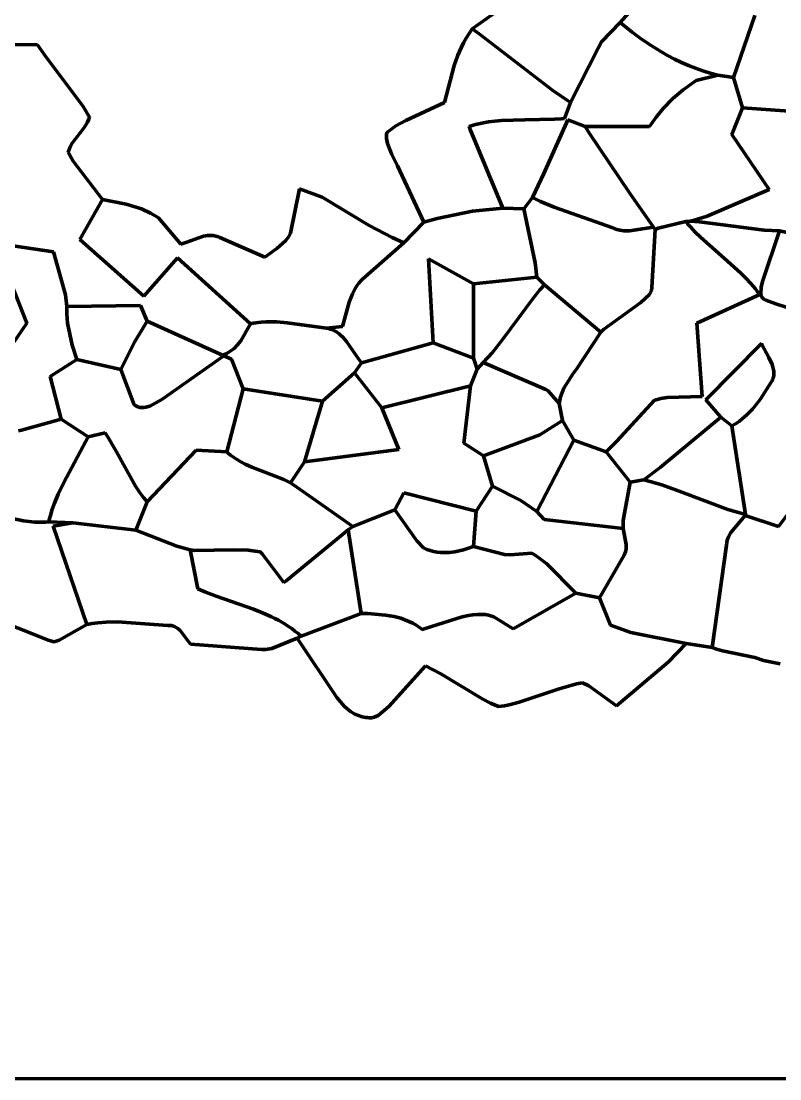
# Model space of a CAD drawing. Header units: millimetres. Extents: x 0 to 10.4, y 0 to 7.8.
# Drawn here: x 5.543 to 8.434, y 0 to 4.029 of the extents above; entities that cross this region are included whole.
import ezdxf

# ---------------------------------------------------------------- set-up
doc = ezdxf.new("R2010")
doc.units = ezdxf.units.MM
for name, color, linetype, lineweight in [('color#0e0e0eff', 7, 'CONTINUOUS', 100), ('color#181818ff', 7, 'CONTINUOUS', 100), ('color#1d1d1dff', 7, 'CONTINUOUS', 100), ('color#212121ff', 7, 'CONTINUOUS', 100), ('color#242424ff', 7, 'CONTINUOUS', 100), ('color#292929ff', 7, 'CONTINUOUS', 100), ('color#2c2c2cff', 7, 'CONTINUOUS', 100), ('color#2d2d2dff', 7, 'CONTINUOUS', 100), ('color#2f2f2fff', 7, 'CONTINUOUS', 100), ('color#323232ff', 7, 'CONTINUOUS', 100), ('color#333333ff', 7, 'CONTINUOUS', 100), ('color#363636ff', 7, 'CONTINUOUS', 100), ('color#393939ff', 7, 'CONTINUOUS', 100), ('color#3c3c3cff', 7, 'CONTINUOUS', 100), ('color#3e3e3eff', 7, 'CONTINUOUS', 100), ('color#424242ff', 7, 'CONTINUOUS', 100), ('color#474747ff', 7, 'CONTINUOUS', 100), ('color#494949ff', 7, 'CONTINUOUS', 100), ('color#4b4b4bff', 7, 'CONTINUOUS', 100), ('color#525252ff', 7, 'CONTINUOUS', 100), ('color#535353ff', 7, 'CONTINUOUS', 100), ('color#565656ff', 7, 'CONTINUOUS', 100), ('color#595959ff', 7, 'CONTINUOUS', 100), ('color#5c5c5cff', 7, 'CONTINUOUS', 100), ('color#5e5e5eff', 7, 'CONTINUOUS', 100), ('color#5f5f5fff', 7, 'CONTINUOUS', 100), ('color#646464ff', 7, 'CONTINUOUS', 100), ('color#666666ff', 7, 'CONTINUOUS', 100), ('color#696969ff', 7, 'CONTINUOUS', 100), ('color#6b6b6bff', 7, 'CONTINUOUS', 100), ('color#6d6d6dff', 7, 'CONTINUOUS', 100), ('color#707070ff', 7, 'CONTINUOUS', 100), ('color#797979ff', 7, 'CONTINUOUS', 100), ('color#7b7b7bff', 7, 'CONTINUOUS', 100), ('color#808080ff', 7, 'CONTINUOUS', 100), ('color#828282ff', 7, 'CONTINUOUS', 100), ('color#8c8c8cff', 7, 'CONTINUOUS', 100), ('color#8f8f8fff', 7, 'CONTINUOUS', 100)]:
    doc.layers.add(name, color=color, linetype=linetype, lineweight=lineweight)

msp = doc.modelspace()

# ---------------------------------------------------------------- linework, layer by layer
at = {"layer": 'color#0e0e0eff'}
for p, q in [((5.7926, 1.7307), (5.8138, 1.7343)), ((5.8138, 1.7343), (5.835, 1.7371)), ((5.835, 1.7371), (5.867, 1.7397)), ((5.867, 1.7397), (5.9097, 1.7407)), ((5.9097, 1.7407), (6.1022, 1.7272)), ((5.5089, 1.7252), (5.5544, 1.7076)), ((5.5544, 1.7076), (5.645, 1.6708)), ((5.6871, 1.6704), (5.7926, 1.7307)), ((6.1022, 1.7272), (6.1067, 1.7272)), ((6.1067, 1.7272), (6.111, 1.7269)), ((6.111, 1.7269), (6.1152, 1.7263)), ((6.1152, 1.7263), (6.1192, 1.7254)), ((6.1192, 1.7254), (6.1267, 1.7229)), ((6.1267, 1.7229), (6.1337, 1.7195)), ((6.1337, 1.7195), (6.1403, 1.7153)), ((6.1403, 1.7153), (6.1492, 1.7077)), ((6.1492, 1.7077), (6.188, 1.6557)), ((5.645, 1.6708), (5.6685, 1.6644)), ((5.6685, 1.6644), (5.6871, 1.6704)), ((6.188, 1.6557), (6.4585, 1.6353)), ((6.4979, 1.6397), (6.5943, 1.679)), ((6.5943, 1.679), (6.7452, 1.4524)), ((8.0079, 1.5874), (8.0762, 1.6581)), ((8.0762, 1.6581), (8.1761, 1.6436)), ((6.4585, 1.6353), (6.4735, 1.6359)), ((6.4735, 1.6359), (6.4979, 1.6397)), ((8.1761, 1.6436), (8.1891, 1.6383)), ((8.1891, 1.6383), (8.2155, 1.6298)), ((8.2155, 1.6298), (8.3379, 1.6043)), ((6.9434, 1.4184), (7.0833, 1.5737)), ((7.0833, 1.5737), (7.1413, 1.5421)), ((7.811, 1.4204), (8.0079, 1.5874)), ((8.3379, 1.6043), (8.3711, 1.5939)), ((8.3711, 1.5939), (8.4346, 1.5804)), ((7.1413, 1.5421), (7.3019, 1.4459)), ((7.5928, 1.4855), (7.6368, 1.4985)), ((7.6368, 1.4985), (7.659, 1.504)), ((7.659, 1.504), (7.6815, 1.5084)), ((7.6815, 1.5084), (7.706, 1.497)), ((7.706, 1.497), (7.811, 1.4204)), ((6.7452, 1.4524), (6.7742, 1.4184)), ((7.4401, 1.4342), (7.5928, 1.4855)), ((6.7742, 1.4184), (6.7972, 1.3995)), ((6.9027, 1.3843), (6.9434, 1.4184)), ((7.3019, 1.4459), (7.3313, 1.4312)), ((7.3313, 1.4312), (7.3615, 1.418)), ((7.3615, 1.418), (7.3843, 1.4214)), ((7.3843, 1.4214), (7.4068, 1.4258)), ((7.4068, 1.4258), (7.4401, 1.4342)), ((6.7972, 1.3995), (6.8141, 1.3894)), ((6.8141, 1.3894), (6.8276, 1.3834)), ((6.8276, 1.3834), (6.8417, 1.379)), ((6.8417, 1.379), (6.8565, 1.3764)), ((6.8565, 1.3764), (6.8616, 1.376)), ((6.8616, 1.376), (6.8685, 1.3751)), ((6.8685, 1.3751), (6.8785, 1.3755)), ((6.8785, 1.3755), (6.8879, 1.3776)), ((6.8879, 1.3776), (6.9027, 1.3843)), ((10.4167, 0), (0, 0))]:
    msp.add_line(p, q, dxfattribs=at)
at = {"layer": 'color#181818ff'}
for p, q in [((7.4172, 1.7136), (7.656, 1.8501)), ((7.656, 1.8501), (7.7467, 1.8321)), ((7.7467, 1.8321), (7.7884, 1.7284)), ((6.6092, 1.6861), (6.8389, 1.7728)), ((6.8389, 1.7728), (6.8641, 1.7723)), ((6.8641, 1.7723), (6.9316, 1.7668)), ((6.9316, 1.7668), (6.9647, 1.7607)), ((6.9647, 1.7607), (6.989, 1.7542)), ((6.989, 1.7542), (7.0048, 1.7488)), ((7.0048, 1.7488), (7.0203, 1.7424)), ((7.0203, 1.7424), (7.0353, 1.7351)), ((7.0353, 1.7351), (7.0499, 1.7266)), ((7.1029, 1.7217), (7.2231, 1.7603)), ((7.2231, 1.7603), (7.2477, 1.7652)), ((7.2477, 1.7652), (7.2642, 1.7675)), ((7.2642, 1.7675), (7.281, 1.7687)), ((7.281, 1.7687), (7.2979, 1.7688)), ((7.2979, 1.7688), (7.3064, 1.7685)), ((7.3064, 1.7685), (7.3108, 1.7682)), ((7.3108, 1.7682), (7.3237, 1.7662)), ((7.3237, 1.7662), (7.3441, 1.7598)), ((7.3441, 1.7598), (7.4172, 1.7136)), ((7.0499, 1.7266), (7.0571, 1.722)), ((7.0571, 1.722), (7.0641, 1.717)), ((7.0641, 1.717), (7.0709, 1.7118)), ((7.0709, 1.7118), (7.1029, 1.7217)), ((7.7884, 1.7284), (7.8664, 1.7005)), ((7.8664, 1.7005), (8.0762, 1.6581)), ((6.5943, 1.679), (6.6092, 1.6861)), ((6.7452, 1.4524), (6.5943, 1.679)), ((8.0762, 1.6581), (8.0079, 1.5874)), ((7.0833, 1.5737), (6.9434, 1.4184)), ((7.1413, 1.5421), (7.0833, 1.5737)), ((8.0079, 1.5874), (7.811, 1.4204)), ((7.3019, 1.4459), (7.1413, 1.5421)), ((7.6368, 1.4985), (7.5928, 1.4855)), ((7.659, 1.504), (7.6368, 1.4985)), ((7.6815, 1.5084), (7.659, 1.504)), ((7.706, 1.497), (7.6815, 1.5084)), ((7.811, 1.4204), (7.706, 1.497)), ((6.7742, 1.4184), (6.7452, 1.4524)), ((7.5928, 1.4855), (7.4401, 1.4342)), ((6.7972, 1.3995), (6.7742, 1.4184)), ((6.9434, 1.4184), (6.9027, 1.3843)), ((7.3313, 1.4312), (7.3019, 1.4459)), ((7.3615, 1.418), (7.3313, 1.4312)), ((7.3843, 1.4214), (7.3615, 1.418)), ((7.4068, 1.4258), (7.3843, 1.4214)), ((7.4401, 1.4342), (7.4068, 1.4258)), ((6.8141, 1.3894), (6.7972, 1.3995)), ((6.8276, 1.3834), (6.8141, 1.3894)), ((6.8417, 1.379), (6.8276, 1.3834)), ((6.8565, 1.3764), (6.8417, 1.379)), ((6.8616, 1.376), (6.8565, 1.3764)), ((6.8685, 1.3751), (6.8616, 1.376)), ((6.8785, 1.3755), (6.8685, 1.3751)), ((6.8879, 1.3776), (6.8785, 1.3755)), ((6.9027, 1.3843), (6.8879, 1.3776))]:
    msp.add_line(p, q, dxfattribs=at)
at = {"layer": 'color#1d1d1dff'}
for p, q in [((5.6643, 2.1057), (5.7393, 2.1179)), ((5.7926, 1.7307), (5.6643, 2.1057)), ((5.7393, 2.1179), (5.9796, 2.0898)), ((5.9796, 2.0898), (6.1357, 2.0295)), ((6.1357, 2.0295), (6.1868, 2.0144)), ((6.1868, 2.0144), (6.2155, 1.8663)), ((6.2155, 1.8663), (6.2431, 1.8546)), ((6.2431, 1.8546), (6.2852, 1.8386)), ((6.2852, 1.8386), (6.4276, 1.7891)), ((6.4276, 1.7891), (6.4555, 1.7782)), ((6.4555, 1.7782), (6.483, 1.7664)), ((5.8138, 1.7343), (5.7926, 1.7307)), ((5.835, 1.7371), (5.8138, 1.7343)), ((5.867, 1.7397), (5.835, 1.7371)), ((5.9097, 1.7407), (5.867, 1.7397)), ((6.1022, 1.7272), (5.9097, 1.7407)), ((6.483, 1.7664), (6.4965, 1.7601)), ((6.4965, 1.7601), (6.5099, 1.7535)), ((6.5099, 1.7535), (6.5231, 1.7466)), ((6.5231, 1.7466), (6.5361, 1.7392)), ((6.5361, 1.7392), (6.5489, 1.7315)), ((6.1067, 1.7272), (6.1022, 1.7272)), ((6.111, 1.7269), (6.1067, 1.7272)), ((6.1152, 1.7263), (6.111, 1.7269)), ((6.1192, 1.7254), (6.1152, 1.7263)), ((6.1267, 1.7229), (6.1192, 1.7254)), ((6.1337, 1.7195), (6.1267, 1.7229)), ((6.1403, 1.7153), (6.1337, 1.7195)), ((6.1492, 1.7077), (6.1403, 1.7153)), ((6.188, 1.6557), (6.1492, 1.7077)), ((6.5489, 1.7315), (6.5615, 1.7234)), ((6.5615, 1.7234), (6.5738, 1.7148)), ((6.5738, 1.7148), (6.5859, 1.7058)), ((6.5859, 1.7058), (6.5977, 1.6962)), ((6.5977, 1.6962), (6.6092, 1.6861)), ((6.4585, 1.6353), (6.188, 1.6557)), ((6.5943, 1.679), (6.4979, 1.6397)), ((6.6092, 1.6861), (6.5943, 1.679)), ((6.4735, 1.6359), (6.4585, 1.6353)), ((6.4979, 1.6397), (6.4735, 1.6359))]:
    msp.add_line(p, q, dxfattribs=at)
at = {"layer": 'color#212121ff'}
for p, q in [((5.5095, 2.134), (5.5515, 2.1258)), ((5.5515, 2.1258), (5.5727, 2.1229)), ((5.5727, 2.1229), (5.594, 2.121)), ((5.594, 2.121), (5.6154, 2.1203)), ((5.6154, 2.1203), (5.6262, 2.1204)), ((5.6262, 2.1204), (5.637, 2.1209)), ((5.637, 2.1209), (5.6478, 2.1217)), ((5.6478, 2.1217), (5.7393, 2.1179)), ((5.7393, 2.1179), (5.6643, 2.1057)), ((5.6643, 2.1057), (5.7926, 1.7307)), ((5.5544, 1.7076), (5.5089, 1.7252)), ((5.645, 1.6708), (5.5544, 1.7076)), ((5.7926, 1.7307), (5.6871, 1.6704)), ((5.6685, 1.6644), (5.645, 1.6708)), ((5.6871, 1.6704), (5.6685, 1.6644))]:
    msp.add_line(p, q, dxfattribs=at)
at = {"layer": 'color#242424ff'}
for p, q in [((8.4282, 2.1034), (8.6708, 2.426)), ((8.2475, 2.081), (8.3016, 2.1452)), ((8.3016, 2.1452), (8.4282, 2.1034)), ((8.2337, 2.0519), (8.2386, 2.0648)), ((8.2386, 2.0648), (8.2475, 2.081)), ((8.1761, 1.6436), (8.2301, 2.0331)), ((8.2301, 2.0331), (8.2315, 2.0427)), ((8.2315, 2.0427), (8.2337, 2.0519)), ((8.1891, 1.6383), (8.1761, 1.6436)), ((8.2155, 1.6298), (8.1891, 1.6383)), ((8.3379, 1.6043), (8.2155, 1.6298)), ((8.3711, 1.5939), (8.3379, 1.6043)), ((8.4346, 1.5804), (8.3711, 1.5939))]:
    msp.add_line(p, q, dxfattribs=at)
at = {"layer": 'color#292929ff'}
for p, q in [((7.8364, 2.1268), (7.8636, 2.2726)), ((7.8636, 2.2726), (7.9155, 2.2816)), ((7.9155, 2.2816), (7.9429, 2.2745)), ((7.9429, 2.2745), (7.9835, 2.2622)), ((7.9835, 2.2622), (8.0501, 2.2386)), ((8.0501, 2.2386), (8.2354, 2.1689)), ((6.8063, 2.1043), (6.9668, 2.1679)), ((6.9668, 2.1679), (7.0504, 2.0498)), ((8.2354, 2.1689), (8.276, 2.1567)), ((8.3016, 2.1452), (8.2475, 2.081)), ((8.276, 2.1567), (8.3035, 2.1497)), ((8.3035, 2.1497), (8.3016, 2.1452)), ((6.7884, 2.0911), (6.8063, 2.1043)), ((7.8366, 2.0957), (7.8364, 2.1268)), ((7.8479, 2.0356), (7.8366, 2.0957)), ((6.8389, 1.7728), (6.7884, 2.0911)), ((8.2386, 2.0648), (8.2337, 2.0519)), ((8.2475, 2.081), (8.2386, 2.0648)), ((7.0504, 2.0498), (7.0762, 2.0224)), ((7.0762, 2.0224), (7.0888, 2.0168)), ((7.0888, 2.0168), (7.1016, 2.0124)), ((7.1949, 2.0078), (7.228, 2.0152)), ((7.228, 2.0152), (7.2664, 2.0283)), ((7.2664, 2.0283), (7.3846, 1.9975)), ((7.8459, 2.0077), (7.8479, 2.018)), ((7.8479, 2.018), (7.8479, 2.0356)), ((8.2301, 2.0331), (8.1761, 1.6436)), ((8.2315, 2.0427), (8.2301, 2.0331)), ((8.2337, 2.0519), (8.2315, 2.0427)), ((7.1016, 2.0124), (7.1146, 2.009)), ((7.1146, 2.009), (7.1278, 2.0066)), ((7.1278, 2.0066), (7.1411, 2.0052)), ((7.1411, 2.0052), (7.1545, 2.0046)), ((7.1545, 2.0046), (7.1747, 2.0054)), ((7.1747, 2.0054), (7.1949, 2.0078)), ((7.3846, 1.9975), (7.4061, 1.9964)), ((7.4061, 1.9964), (7.4882, 2.0023)), ((7.4882, 2.0023), (7.5017, 1.9944)), ((7.5017, 1.9944), (7.521, 1.9811)), ((7.521, 1.9811), (7.5453, 1.9615)), ((7.7467, 1.8321), (7.8401, 1.9942)), ((7.8401, 1.9942), (7.8435, 2.0009)), ((7.8435, 2.0009), (7.8459, 2.0077)), ((7.5453, 1.9615), (7.656, 1.8501)), ((7.656, 1.8501), (7.4172, 1.7136)), ((7.7884, 1.7284), (7.7467, 1.8321)), ((6.8641, 1.7723), (6.8389, 1.7728)), ((6.9316, 1.7668), (6.8641, 1.7723)), ((6.9647, 1.7607), (6.9316, 1.7668)), ((6.989, 1.7542), (6.9647, 1.7607)), ((7.0048, 1.7488), (6.989, 1.7542)), ((7.0203, 1.7424), (7.0048, 1.7488)), ((7.0353, 1.7351), (7.0203, 1.7424)), ((7.0499, 1.7266), (7.0353, 1.7351)), ((7.2231, 1.7603), (7.1029, 1.7217)), ((7.2477, 1.7652), (7.2231, 1.7603)), ((7.2642, 1.7675), (7.2477, 1.7652)), ((7.281, 1.7687), (7.2642, 1.7675)), ((7.2979, 1.7688), (7.281, 1.7687)), ((7.3064, 1.7685), (7.2979, 1.7688)), ((7.3108, 1.7682), (7.3064, 1.7685)), ((7.3237, 1.7662), (7.3108, 1.7682)), ((7.3441, 1.7598), (7.3237, 1.7662)), ((7.4172, 1.7136), (7.3441, 1.7598)), ((7.0571, 1.722), (7.0499, 1.7266)), ((7.0641, 1.717), (7.0571, 1.722)), ((7.0709, 1.7118), (7.0641, 1.717)), ((7.1029, 1.7217), (7.0709, 1.7118)), ((7.8664, 1.7005), (7.7884, 1.7284)), ((8.0762, 1.6581), (7.8664, 1.7005)), ((8.1761, 1.6436), (8.0762, 1.6581))]:
    msp.add_line(p, q, dxfattribs=at)
at = {"layer": 'color#2c2c2cff'}
for p, q in [((6.5528, 1.8968), (6.7884, 2.0911)), ((6.7884, 2.0911), (6.8389, 1.7728)), ((6.2155, 1.8663), (6.1868, 2.0144)), ((6.1868, 2.0144), (6.2051, 2.013)), ((6.2051, 2.013), (6.3524, 2.0149)), ((6.3524, 2.0149), (6.4075, 2.0133)), ((6.4075, 2.0133), (6.4348, 2.0102)), ((6.4348, 2.0102), (6.453, 2.007)), ((6.453, 2.007), (6.4605, 2.0001)), ((6.4605, 2.0001), (6.5438, 1.8906)), ((6.5438, 1.8906), (6.5528, 1.8968)), ((6.2431, 1.8546), (6.2155, 1.8663)), ((6.2852, 1.8386), (6.2431, 1.8546)), ((6.4276, 1.7891), (6.2852, 1.8386)), ((6.4555, 1.7782), (6.4276, 1.7891)), ((6.483, 1.7664), (6.4555, 1.7782)), ((6.8389, 1.7728), (6.6092, 1.6861)), ((6.4965, 1.7601), (6.483, 1.7664)), ((6.5099, 1.7535), (6.4965, 1.7601)), ((6.5231, 1.7466), (6.5099, 1.7535)), ((6.5361, 1.7392), (6.5231, 1.7466)), ((6.5489, 1.7315), (6.5361, 1.7392)), ((6.5615, 1.7234), (6.5489, 1.7315)), ((6.5738, 1.7148), (6.5615, 1.7234)), ((6.5859, 1.7058), (6.5738, 1.7148)), ((6.5977, 1.6962), (6.5859, 1.7058)), ((6.6092, 1.6861), (6.5977, 1.6962))]:
    msp.add_line(p, q, dxfattribs=at)
at = {"layer": 'color#2d2d2dff'}
for p, q in [((7.2761, 2.1622), (7.3384, 2.2575)), ((7.3384, 2.2575), (7.4466, 2.2028)), ((7.4466, 2.2028), (7.508, 2.1616)), ((7.2664, 2.0283), (7.2761, 2.1622)), ((7.508, 2.1616), (7.5356, 2.1303)), ((7.5356, 2.1303), (7.8366, 2.0957)), ((7.8366, 2.0957), (7.8479, 2.0356)), ((7.3846, 1.9975), (7.2664, 2.0283)), ((7.8479, 2.018), (7.8459, 2.0077)), ((7.8479, 2.0356), (7.8479, 2.018)), ((7.4061, 1.9964), (7.3846, 1.9975)), ((7.4882, 2.0023), (7.4061, 1.9964)), ((7.5017, 1.9944), (7.4882, 2.0023)), ((7.521, 1.9811), (7.5017, 1.9944)), ((7.5453, 1.9615), (7.521, 1.9811)), ((7.8401, 1.9942), (7.7467, 1.8321)), ((7.8435, 2.0009), (7.8401, 1.9942)), ((7.8459, 2.0077), (7.8435, 2.0009)), ((7.656, 1.8501), (7.5453, 1.9615)), ((7.7467, 1.8321), (7.656, 1.8501))]:
    msp.add_line(p, q, dxfattribs=at)
at = {"layer": 'color#2f2f2fff'}
for p, q in [((7.978, 2.3287), (8.2092, 2.5204)), ((8.2092, 2.5204), (8.2514, 2.4877)), ((8.2514, 2.4877), (8.3035, 2.1497)), ((7.9155, 2.2816), (7.978, 2.3287)), ((7.9429, 2.2745), (7.9155, 2.2816)), ((7.9835, 2.2622), (7.9429, 2.2745)), ((8.0501, 2.2386), (7.9835, 2.2622)), ((8.2354, 2.1689), (8.0501, 2.2386)), ((8.276, 2.1567), (8.2354, 2.1689)), ((8.3035, 2.1497), (8.276, 2.1567))]:
    msp.add_line(p, q, dxfattribs=at)
at = {"layer": 'color#323232ff'}
for p, q in [((8.3674, 3.0365), (8.4331, 3.2297)), ((8.4331, 3.2297), (8.4913, 3.2171)), ((8.3628, 3.0154), (8.3674, 3.0365)), ((8.3614, 2.99), (8.3628, 3.0154)), ((8.3632, 2.9824), (8.3614, 2.99)), ((8.3654, 2.9779), (8.3632, 2.9824)), ((8.3684, 2.9739), (8.3654, 2.9779)), ((8.3724, 2.9704), (8.3684, 2.9739)), ((8.3748, 2.969), (8.3724, 2.9704)), ((8.3774, 2.9677), (8.3748, 2.969)), ((8.3804, 2.9666), (8.3774, 2.9677)), ((8.3906, 2.9622), (8.3804, 2.9666)), ((8.4219, 2.9502), (8.3906, 2.9622)), ((8.486, 2.9303), (8.4219, 2.9502))]:
    msp.add_line(p, q, dxfattribs=at)
at = {"layer": 'color#333333ff'}
for p, q in [((6.0226, 2.1973), (6.2098, 2.3952)), ((6.2098, 2.3952), (6.3259, 2.3882)), ((6.3259, 2.3882), (6.333, 2.3819)), ((6.333, 2.3819), (6.3404, 2.3759)), ((6.3404, 2.3759), (6.3479, 2.3703)), ((6.3479, 2.3703), (6.3556, 2.3649)), ((6.3556, 2.3649), (6.3634, 2.3599)), ((6.3634, 2.3599), (6.3795, 2.3505)), ((6.3795, 2.3505), (6.396, 2.3419)), ((6.396, 2.3419), (6.4214, 2.3304)), ((6.4214, 2.3304), (6.5436, 2.2825)), ((6.5436, 2.2825), (6.5688, 2.2702)), ((6.5688, 2.2702), (6.5935, 2.2533)), ((6.5935, 2.2533), (6.8063, 2.1043)), ((5.9796, 2.0898), (6.0226, 2.1973)), ((6.8063, 2.1043), (6.7884, 2.0911)), ((6.1357, 2.0295), (5.9796, 2.0898)), ((6.7884, 2.0911), (6.5528, 1.8968)), ((6.1868, 2.0144), (6.1357, 2.0295)), ((6.2051, 2.013), (6.1868, 2.0144)), ((6.3524, 2.0149), (6.2051, 2.013)), ((6.4075, 2.0133), (6.3524, 2.0149)), ((6.4348, 2.0102), (6.4075, 2.0133)), ((6.453, 2.007), (6.4348, 2.0102)), ((6.4605, 2.0001), (6.453, 2.007)), ((6.5438, 1.8906), (6.4605, 2.0001)), ((6.5528, 1.8968), (6.5438, 1.8906))]:
    msp.add_line(p, q, dxfattribs=at)
at = {"layer": 'color#363636ff'}
for p, q in [((7.2545, 2.6391), (7.2806, 2.7026)), ((7.2806, 2.7026), (7.3035, 2.7283)), ((7.3035, 2.7283), (7.5423, 2.6252)), ((7.2293, 2.4207), (7.2545, 2.6391)), ((7.5423, 2.6252), (7.5493, 2.6217)), ((7.5493, 2.6217), (7.5928, 2.5719)), ((7.5928, 2.5719), (7.6058, 2.5074)), ((7.6058, 2.5074), (7.5192, 2.4526)), ((7.3042, 2.3736), (7.2293, 2.4207)), ((7.5192, 2.4526), (7.3042, 2.3736)), ((7.508, 2.1616), (7.6489, 2.4326)), ((7.6489, 2.4326), (7.7718, 2.3888)), ((7.7718, 2.3888), (7.8636, 2.2726)), ((7.8636, 2.2726), (7.8364, 2.1268)), ((6.9668, 2.1679), (7.0015, 2.2325)), ((7.0015, 2.2325), (7.2761, 2.1622)), ((7.0504, 2.0498), (6.9668, 2.1679)), ((7.2761, 2.1622), (7.2664, 2.0283)), ((7.5356, 2.1303), (7.508, 2.1616)), ((7.8366, 2.0957), (7.5356, 2.1303)), ((7.8364, 2.1268), (7.8366, 2.0957)), ((7.0762, 2.0224), (7.0504, 2.0498)), ((7.0888, 2.0168), (7.0762, 2.0224)), ((7.1016, 2.0124), (7.0888, 2.0168)), ((7.228, 2.0152), (7.1949, 2.0078)), ((7.2664, 2.0283), (7.228, 2.0152)), ((7.1146, 2.009), (7.1016, 2.0124)), ((7.1278, 2.0066), (7.1146, 2.009)), ((7.1411, 2.0052), (7.1278, 2.0066)), ((7.1545, 2.0046), (7.1411, 2.0052)), ((7.1747, 2.0054), (7.1545, 2.0046)), ((7.1949, 2.0078), (7.1747, 2.0054))]:
    msp.add_line(p, q, dxfattribs=at)
at = {"layer": 'color#393939ff'}
for p, q in [((6.6912, 2.5807), (6.813, 2.6886)), ((6.813, 2.6886), (6.9168, 2.5557)), ((6.6223, 2.3505), (6.6912, 2.5807)), ((6.9168, 2.5557), (6.9821, 2.3978)), ((6.9821, 2.3978), (6.6223, 2.3505))]:
    msp.add_line(p, q, dxfattribs=at)
at = {"layer": 'color#3c3c3cff'}
for p, q in [((5.5435, 2.4706), (5.6947, 2.5133)), ((5.6947, 2.5133), (5.7983, 2.4457)), ((5.5319, 2.4685), (5.5435, 2.4706)), ((5.7983, 2.4457), (5.7053, 2.2712)), ((5.7053, 2.2712), (5.684, 2.2267)), ((5.684, 2.2267), (5.6698, 2.1926)), ((5.6698, 2.1926), (5.6614, 2.1694)), ((5.6541, 2.1458), (5.6508, 2.1338)), ((5.6614, 2.1694), (5.6541, 2.1458)), ((5.5515, 2.1258), (5.5095, 2.134)), ((5.5727, 2.1229), (5.5515, 2.1258)), ((5.594, 2.121), (5.5727, 2.1229)), ((5.6154, 2.1203), (5.594, 2.121)), ((5.6262, 2.1204), (5.6154, 2.1203)), ((5.637, 2.1209), (5.6262, 2.1204)), ((5.6478, 2.1217), (5.637, 2.1209)), ((5.6508, 2.1338), (5.6478, 2.1217))]:
    msp.add_line(p, q, dxfattribs=at)
at = {"layer": 'color#3e3e3eff'}
for p, q in [((7.5192, 2.4526), (7.6058, 2.5074)), ((7.6058, 2.5074), (7.6489, 2.4326)), ((7.3042, 2.3736), (7.5192, 2.4526)), ((7.6489, 2.4326), (7.508, 2.1616)), ((7.3384, 2.2575), (7.3042, 2.3736)), ((7.4466, 2.2028), (7.3384, 2.2575)), ((7.508, 2.1616), (7.4466, 2.2028))]:
    msp.add_line(p, q, dxfattribs=at)
at = {"layer": 'color#424242ff'}
for p, q in [((8.075, 3.2658), (8.0922, 3.2668)), ((8.0838, 3.2552), (8.075, 3.2658)), ((8.0922, 3.2668), (8.1276, 3.2642)), ((8.1276, 3.2642), (8.3741, 3.2331)), ((8.0928, 3.2449), (8.0838, 3.2552)), ((8.1116, 3.2249), (8.0928, 3.2449)), ((8.131, 3.2056), (8.1116, 3.2249)), ((8.4331, 3.2297), (8.3674, 3.0365)), ((8.3741, 3.2331), (8.4331, 3.2297)), ((8.2341, 3.115), (8.131, 3.2056)), ((8.2849, 3.0692), (8.2341, 3.115)), ((8.3043, 3.05), (8.2849, 3.0692)), ((8.323, 3.03), (8.3043, 3.05)), ((8.332, 3.0197), (8.323, 3.03)), ((8.3674, 3.0365), (8.3628, 3.0154)), ((8.1174, 2.8788), (8.3574, 2.9872)), ((8.3407, 3.0091), (8.332, 3.0197)), ((8.3492, 2.9983), (8.3407, 3.0091)), ((8.3574, 2.9872), (8.3492, 2.9983)), ((8.3628, 3.0154), (8.3614, 2.99)), ((8.3614, 2.99), (8.3632, 2.9824)), ((8.3632, 2.9824), (8.3654, 2.9779)), ((8.3654, 2.9779), (8.3684, 2.9739)), ((8.3684, 2.9739), (8.3724, 2.9704)), ((8.3724, 2.9704), (8.3748, 2.969)), ((8.3748, 2.969), (8.3774, 2.9677)), ((8.3774, 2.9677), (8.3804, 2.9666)), ((8.3804, 2.9666), (8.3906, 2.9622)), ((8.3906, 2.9622), (8.4219, 2.9502)), ((8.4219, 2.9502), (8.486, 2.9303)), ((8.1372, 2.5997), (8.1174, 2.8788)), ((8.3634, 2.8014), (8.1523, 2.5864)), ((8.3654, 2.7966), (8.3634, 2.8014)), ((8.3921, 2.7472), (8.3654, 2.7966)), ((8.4042, 2.7214), (8.3921, 2.7472)), ((8.4077, 2.711), (8.4042, 2.7214)), ((8.4101, 2.7006), (8.4077, 2.711)), ((8.4108, 2.6954), (8.4101, 2.7006)), ((8.404, 2.6589), (8.4064, 2.6641)), ((8.4064, 2.6641), (8.4083, 2.6693)), ((8.4083, 2.6693), (8.4097, 2.6745)), ((8.4097, 2.6745), (8.4106, 2.6797)), ((8.4106, 2.6797), (8.4111, 2.6849)), ((8.4111, 2.6902), (8.4108, 2.6954)), ((8.4111, 2.6849), (8.4111, 2.6902)), ((8.3588, 2.588), (8.4011, 2.6537)), ((8.4011, 2.6537), (8.404, 2.6589)), ((7.8115, 2.4279), (7.9561, 2.5845)), ((7.9561, 2.5845), (7.9621, 2.5865)), ((7.9621, 2.5865), (7.9801, 2.5913)), ((7.9801, 2.5913), (8.0047, 2.5954)), ((8.0047, 2.5954), (8.1372, 2.5997)), ((8.1523, 2.5864), (8.2092, 2.5204)), ((8.3297, 2.5513), (8.3588, 2.588)), ((8.3082, 2.5289), (8.3297, 2.5513)), ((8.2092, 2.5204), (7.978, 2.3287)), ((8.2651, 2.4956), (8.2782, 2.5042)), ((8.2782, 2.5042), (8.2906, 2.5136)), ((8.2906, 2.5136), (8.3082, 2.5289)), ((8.2514, 2.4877), (8.2651, 2.4956)), ((8.3035, 2.1497), (8.2514, 2.4877)), ((7.7718, 2.3888), (7.8115, 2.4279)), ((8.6708, 2.426), (8.4282, 2.1034)), ((7.8636, 2.2726), (7.7718, 2.3888)), ((7.978, 2.3287), (7.9155, 2.2816)), ((7.9155, 2.2816), (7.8636, 2.2726)), ((8.3016, 2.1452), (8.3035, 2.1497)), ((8.4282, 2.1034), (8.3016, 2.1452))]:
    msp.add_line(p, q, dxfattribs=at)
at = {"layer": 'color#474747ff'}
for p, q in [((7.5197, 3.0049), (7.5373, 3.0241)), ((7.5373, 3.0241), (7.752, 2.8447)), ((7.4946, 2.9751), (7.5197, 3.0049)), ((7.3788, 2.818), (7.4946, 2.9751)), ((7.752, 2.8447), (7.6589, 2.7027)), ((7.3384, 2.767), (7.3788, 2.818)), ((7.3035, 2.7283), (7.3213, 2.7473)), ((7.3213, 2.7473), (7.3384, 2.767)), ((7.5423, 2.6252), (7.3035, 2.7283)), ((7.6589, 2.7027), (7.6459, 2.6869)), ((7.6459, 2.6869), (7.6105, 2.6306)), ((7.5493, 2.6217), (7.5423, 2.6252)), ((7.5928, 2.5719), (7.5493, 2.6217)), ((7.6105, 2.6306), (7.598, 2.5972)), ((7.598, 2.5972), (7.5928, 2.5719)), ((5.7983, 2.4457), (5.8622, 2.4612)), ((5.8622, 2.4612), (5.8741, 2.4435)), ((5.7053, 2.2712), (5.7983, 2.4457)), ((5.8741, 2.4435), (5.9063, 2.3882)), ((5.9063, 2.3882), (5.9783, 2.2574)), ((5.684, 2.2267), (5.7053, 2.2712)), ((5.9783, 2.2574), (5.9961, 2.2308)), ((5.6698, 2.1926), (5.684, 2.2267)), ((5.9961, 2.2308), (6.0089, 2.2138)), ((5.6614, 2.1694), (5.6698, 2.1926)), ((6.0226, 2.1973), (5.9796, 2.0898)), ((6.0089, 2.2138), (6.0226, 2.1973)), ((5.6508, 2.1338), (5.6541, 2.1458)), ((5.6541, 2.1458), (5.6614, 2.1694)), ((5.6478, 2.1217), (5.6508, 2.1338)), ((5.7393, 2.1179), (5.6478, 2.1217)), ((5.9796, 2.0898), (5.7393, 2.1179))]:
    msp.add_line(p, q, dxfattribs=at)
at = {"layer": 'color#494949ff'}
for p, q in [((6.9168, 2.5557), (7.2545, 2.6391)), ((7.2545, 2.6391), (7.2293, 2.4207)), ((6.9821, 2.3978), (6.9168, 2.5557)), ((7.2293, 2.4207), (7.3042, 2.3736)), ((6.6223, 2.3505), (6.9821, 2.3978)), ((6.5688, 2.2702), (6.6223, 2.3505)), ((7.3042, 2.3736), (7.3384, 2.2575)), ((6.5935, 2.2533), (6.5688, 2.2702)), ((7.3384, 2.2575), (7.2761, 2.1622)), ((6.8063, 2.1043), (6.5935, 2.2533)), ((7.0015, 2.2325), (6.9668, 2.1679)), ((7.2761, 2.1622), (7.0015, 2.2325)), ((6.9668, 2.1679), (6.8063, 2.1043))]:
    msp.add_line(p, q, dxfattribs=at)
at = {"layer": 'color#4b4b4bff'}
for p, q in [((5.5647, 2.8784), (5.4435, 3.182)), ((5.45, 3.1814), (5.6664, 3.1506)), ((5.6664, 3.1506), (5.7117, 2.9862)), ((5.7117, 2.9862), (5.7173, 2.942)), ((5.7173, 2.942), (5.7166, 2.9134)), ((5.7166, 2.9134), (5.7193, 2.8779)), ((5.4744, 2.7463), (5.5647, 2.8784)), ((5.7193, 2.8779), (5.7375, 2.7946)), ((5.7375, 2.7946), (5.7543, 2.74)), ((5.7543, 2.74), (5.6531, 2.6752)), ((5.6531, 2.6752), (5.6947, 2.5133)), ((5.6947, 2.5133), (5.5435, 2.4706)), ((5.5435, 2.4706), (5.5319, 2.4685))]:
    msp.add_line(p, q, dxfattribs=at)
at = {"layer": 'color#525252ff'}
for p, q in [((7.9702, 3.2406), (8.075, 3.2658)), ((8.075, 3.2658), (8.0838, 3.2552)), ((7.9456, 3.0138), (7.9587, 3.2357)), ((7.9587, 3.2357), (7.9702, 3.2406)), ((8.0838, 3.2552), (8.0928, 3.2449)), ((8.0928, 3.2449), (8.1116, 3.2249)), ((8.1116, 3.2249), (8.131, 3.2056)), ((8.131, 3.2056), (8.2341, 3.115)), ((8.2341, 3.115), (8.2849, 3.0692)), ((8.2849, 3.0692), (8.3043, 3.05)), ((7.2659, 3.0281), (7.5083, 3.0541)), ((7.2668, 2.7457), (7.2659, 3.0281)), ((7.5083, 3.0541), (7.5373, 3.0241)), ((7.5373, 3.0241), (7.5197, 3.0049)), ((8.3043, 3.05), (8.323, 3.03)), ((8.323, 3.03), (8.332, 3.0197)), ((7.5197, 3.0049), (7.4946, 2.9751)), ((7.9037, 2.9569), (7.9369, 2.9878)), ((7.9369, 2.9878), (7.9442, 3.0034)), ((7.9442, 3.0034), (7.9456, 3.0138)), ((8.3574, 2.9872), (8.1174, 2.8788)), ((8.332, 3.0197), (8.3407, 3.0091)), ((8.3407, 3.0091), (8.3492, 2.9983)), ((8.3492, 2.9983), (8.3574, 2.9872)), ((7.4946, 2.9751), (7.3788, 2.818)), ((7.7614, 2.8538), (7.9037, 2.9569)), ((8.1174, 2.8788), (8.1372, 2.5997)), ((7.6589, 2.7027), (7.752, 2.8447)), ((7.752, 2.8447), (7.7614, 2.8538)), ((7.3788, 2.818), (7.3384, 2.767)), ((7.2806, 2.7026), (7.2668, 2.7457)), ((7.3213, 2.7473), (7.3035, 2.7283)), ((7.3384, 2.767), (7.3213, 2.7473)), ((7.3035, 2.7283), (7.2806, 2.7026)), ((7.6459, 2.6869), (7.6589, 2.7027)), ((7.6105, 2.6306), (7.6459, 2.6869)), ((7.598, 2.5972), (7.6105, 2.6306)), ((7.5928, 2.5719), (7.598, 2.5972)), ((7.9561, 2.5845), (7.8115, 2.4279)), ((7.9621, 2.5865), (7.9561, 2.5845)), ((7.9801, 2.5913), (7.9621, 2.5865)), ((8.0047, 2.5954), (7.9801, 2.5913)), ((8.1372, 2.5997), (8.0047, 2.5954)), ((7.6058, 2.5074), (7.5928, 2.5719)), ((7.6489, 2.4326), (7.6058, 2.5074)), ((7.7718, 2.3888), (7.6489, 2.4326)), ((7.8115, 2.4279), (7.7718, 2.3888))]:
    msp.add_line(p, q, dxfattribs=at)
at = {"layer": 'color#535353ff'}
for p, q in [((5.6531, 2.6752), (5.7543, 2.74)), ((5.7543, 2.74), (5.9231, 2.7013)), ((6.0782, 2.5878), (6.3147, 2.7539)), ((6.3147, 2.7539), (6.3447, 2.7414)), ((6.3447, 2.7414), (6.3881, 2.6289)), ((5.9231, 2.7013), (5.9732, 2.5677)), ((5.6947, 2.5133), (5.6531, 2.6752)), ((6.3881, 2.6289), (6.3259, 2.3882)), ((6.0329, 2.5624), (6.0782, 2.5878)), ((5.9732, 2.5677), (5.9767, 2.5651)), ((5.9767, 2.5651), (5.9803, 2.5629)), ((5.9803, 2.5629), (5.9839, 2.5611)), ((5.9839, 2.5611), (5.9876, 2.5596)), ((5.9876, 2.5596), (5.995, 2.5575)), ((5.995, 2.5575), (6.0026, 2.5566)), ((6.0026, 2.5566), (6.0101, 2.5568)), ((6.0101, 2.5568), (6.0177, 2.5579)), ((6.0177, 2.5579), (6.0329, 2.5624)), ((5.7983, 2.4457), (5.6947, 2.5133)), ((5.8622, 2.4612), (5.7983, 2.4457)), ((5.8741, 2.4435), (5.8622, 2.4612)), ((5.9063, 2.3882), (5.8741, 2.4435)), ((5.9783, 2.2574), (5.9063, 2.3882)), ((6.2098, 2.3952), (6.0226, 2.1973)), ((6.3259, 2.3882), (6.2098, 2.3952)), ((5.9961, 2.2308), (5.9783, 2.2574)), ((6.0089, 2.2138), (5.9961, 2.2308)), ((6.0226, 2.1973), (6.0089, 2.2138))]:
    msp.add_line(p, q, dxfattribs=at)
at = {"layer": 'color#565656ff'}
for p, q in [((8.2503, 3.5967), (8.2918, 3.6987)), ((8.2918, 3.6987), (8.5699, 3.6791)), ((8.393, 3.3872), (8.2503, 3.5967)), ((8.1564, 3.2863), (8.393, 3.3872)), ((8.0922, 3.2668), (8.1031, 3.2697)), ((8.1276, 3.2642), (8.0922, 3.2668)), ((8.1031, 3.2697), (8.1564, 3.2863)), ((8.3741, 3.2331), (8.1276, 3.2642)), ((8.4331, 3.2297), (8.3741, 3.2331)), ((8.4913, 3.2171), (8.4331, 3.2297)), ((8.1523, 2.5864), (8.3634, 2.8014)), ((8.3634, 2.8014), (8.3654, 2.7966)), ((8.3654, 2.7966), (8.3921, 2.7472)), ((8.3921, 2.7472), (8.4042, 2.7214)), ((8.4042, 2.7214), (8.4077, 2.711)), ((8.4077, 2.711), (8.4101, 2.7006)), ((8.4101, 2.7006), (8.4108, 2.6954)), ((8.4064, 2.6641), (8.404, 2.6589)), ((8.4083, 2.6693), (8.4064, 2.6641)), ((8.4097, 2.6745), (8.4083, 2.6693)), ((8.4106, 2.6797), (8.4097, 2.6745)), ((8.4111, 2.6849), (8.4106, 2.6797)), ((8.4108, 2.6954), (8.4111, 2.6902)), ((8.4111, 2.6902), (8.4111, 2.6849)), ((8.4011, 2.6537), (8.3588, 2.588)), ((8.404, 2.6589), (8.4011, 2.6537)), ((8.2092, 2.5204), (8.1523, 2.5864)), ((8.3588, 2.588), (8.3297, 2.5513)), ((8.3297, 2.5513), (8.3082, 2.5289)), ((8.2514, 2.4877), (8.2092, 2.5204)), ((8.2782, 2.5042), (8.2651, 2.4956)), ((8.2906, 2.5136), (8.2782, 2.5042)), ((8.3082, 2.5289), (8.2906, 2.5136)), ((8.2651, 2.4956), (8.2514, 2.4877))]:
    msp.add_line(p, q, dxfattribs=at)
at = {"layer": 'color#595959ff'}
for p, q in [((7.0948, 3.1231), (7.2659, 3.0281)), ((7.1125, 2.8041), (7.0948, 3.1231)), ((7.2659, 3.0281), (7.2668, 2.7457)), ((7.2668, 2.7457), (7.1125, 2.8041))]:
    msp.add_line(p, q, dxfattribs=at)
at = {"layer": 'color#5c5c5cff'}
for p, q in [((6.3259, 2.3882), (6.3881, 2.6289)), ((6.3881, 2.6289), (6.6912, 2.5807)), ((6.6912, 2.5807), (6.6223, 2.3505)), ((6.333, 2.3819), (6.3259, 2.3882)), ((6.3404, 2.3759), (6.333, 2.3819)), ((6.3479, 2.3703), (6.3404, 2.3759)), ((6.3556, 2.3649), (6.3479, 2.3703)), ((6.3634, 2.3599), (6.3556, 2.3649)), ((6.3795, 2.3505), (6.3634, 2.3599)), ((6.396, 2.3419), (6.3795, 2.3505)), ((6.4214, 2.3304), (6.396, 2.3419)), ((6.6223, 2.3505), (6.5688, 2.2702)), ((6.5436, 2.2825), (6.4214, 2.3304)), ((6.5688, 2.2702), (6.5436, 2.2825))]:
    msp.add_line(p, q, dxfattribs=at)
at = {"layer": 'color#5e5e5eff'}
for p, q in [((5.974, 2.8055), (6.0224, 2.8861)), ((6.0224, 2.8861), (6.3097, 2.7561)), ((5.9231, 2.7013), (5.974, 2.8055)), ((6.3147, 2.7539), (6.0782, 2.5878)), ((6.3097, 2.7561), (6.3147, 2.7539)), ((5.9732, 2.5677), (5.9231, 2.7013)), ((6.0782, 2.5878), (6.0329, 2.5624)), ((5.9767, 2.5651), (5.9732, 2.5677)), ((5.9803, 2.5629), (5.9767, 2.5651)), ((5.9839, 2.5611), (5.9803, 2.5629)), ((5.9876, 2.5596), (5.9839, 2.5611)), ((5.995, 2.5575), (5.9876, 2.5596)), ((6.0026, 2.5566), (5.995, 2.5575)), ((6.0101, 2.5568), (6.0026, 2.5566)), ((6.0177, 2.5579), (6.0101, 2.5568)), ((6.0329, 2.5624), (6.0177, 2.5579))]:
    msp.add_line(p, q, dxfattribs=at)
at = {"layer": 'color#5f5f5fff'}
for p, q in [((5.4435, 3.182), (5.5647, 2.8784)), ((5.5647, 2.8784), (5.4744, 2.7463))]:
    msp.add_line(p, q, dxfattribs=at)
at = {"layer": 'color#646464ff'}
for p, q in [((8.2577, 3.8136), (8.3382, 4.0502)), ((8.2918, 3.6987), (8.2577, 3.8136)), ((8.5699, 3.6791), (8.2918, 3.6987)), ((5.7166, 2.9134), (5.7173, 2.942)), ((5.7173, 2.942), (5.9978, 2.9457)), ((5.9978, 2.9457), (6.0224, 2.8861)), ((5.7193, 2.8779), (5.7166, 2.9134)), ((5.7375, 2.7946), (5.7193, 2.8779)), ((6.0224, 2.8861), (5.974, 2.8055)), ((5.7543, 2.74), (5.7375, 2.7946)), ((5.974, 2.8055), (5.9231, 2.7013)), ((6.8401, 2.7267), (7.1125, 2.8041)), ((7.1125, 2.8041), (7.2668, 2.7457)), ((5.9231, 2.7013), (5.7543, 2.74)), ((7.2668, 2.7457), (7.2806, 2.7026)), ((6.813, 2.6886), (6.8401, 2.7267)), ((7.2806, 2.7026), (7.2545, 2.6391)), ((6.9168, 2.5557), (6.813, 2.6886)), ((7.2545, 2.6391), (6.9168, 2.5557))]:
    msp.add_line(p, q, dxfattribs=at)
at = {"layer": 'color#666666ff'}
for p, q in [((7.5347, 3.4483), (7.626, 3.6533)), ((7.626, 3.6533), (7.6922, 3.6275)), ((7.6922, 3.6275), (7.708, 3.6003)), ((7.708, 3.6003), (7.8609, 3.375)), ((7.4911, 3.3572), (7.5347, 3.4483)), ((7.5217, 3.3424), (7.4911, 3.3572)), ((7.8609, 3.375), (7.9521, 3.2445)), ((7.5738, 3.3208), (7.5217, 3.3424)), ((7.7973, 3.2416), (7.5738, 3.3208)), ((7.8025, 3.2394), (7.7973, 3.2416)), ((7.8129, 3.2357), (7.8025, 3.2394)), ((7.8235, 3.233), (7.8129, 3.2357)), ((7.8394, 3.2305), (7.8235, 3.233)), ((7.8609, 3.2299), (7.8394, 3.2305)), ((7.9521, 3.2445), (7.8609, 3.2299))]:
    msp.add_line(p, q, dxfattribs=at)
at = {"layer": 'color#696969ff'}
for p, q in [((6.38, 2.8116), (6.4166, 2.876)), ((6.4166, 2.876), (6.4266, 2.8782)), ((6.4266, 2.8782), (6.4366, 2.88)), ((6.4366, 2.88), (6.4466, 2.8814)), ((6.4466, 2.8814), (6.4567, 2.8825)), ((6.4567, 2.8825), (6.4767, 2.8838)), ((6.4767, 2.8838), (6.4967, 2.884)), ((6.4967, 2.884), (6.5167, 2.8833)), ((6.5167, 2.8833), (6.5567, 2.8797)), ((6.5567, 2.8797), (6.7067, 2.8595)), ((6.7067, 2.8595), (6.7138, 2.858)), ((6.7138, 2.858), (6.7205, 2.8561)), ((6.7205, 2.8561), (6.727, 2.8538)), ((6.727, 2.8538), (6.7331, 2.8512)), ((6.7331, 2.8512), (6.7389, 2.8482)), ((6.7389, 2.8482), (6.7445, 2.8448)), ((6.7445, 2.8448), (6.7499, 2.8412)), ((6.7499, 2.8412), (6.755, 2.8372)), ((6.755, 2.8372), (6.7599, 2.833)), ((6.7599, 2.833), (6.7692, 2.8239)), ((6.7692, 2.8239), (6.7819, 2.8088)), ((6.3452, 2.775), (6.3539, 2.7821)), ((6.3539, 2.7821), (6.3658, 2.794)), ((6.3658, 2.794), (6.38, 2.8116)), ((6.7819, 2.8088), (6.8277, 2.7421)), ((6.3097, 2.7561), (6.3153, 2.7582)), ((6.3147, 2.7539), (6.3097, 2.7561)), ((6.3447, 2.7414), (6.3147, 2.7539)), ((6.3153, 2.7582), (6.326, 2.7629)), ((6.326, 2.7629), (6.3359, 2.7686)), ((6.3359, 2.7686), (6.3452, 2.775)), ((6.3881, 2.6289), (6.3447, 2.7414)), ((6.8277, 2.7421), (6.8401, 2.7267)), ((6.8401, 2.7267), (6.813, 2.6886)), ((6.813, 2.6886), (6.6912, 2.5807)), ((6.6912, 2.5807), (6.3881, 2.6289))]:
    msp.add_line(p, q, dxfattribs=at)
at = {"layer": 'color#6b6b6bff'}
for p, q in [((7.4587, 3.3143), (7.4911, 3.3572)), ((7.4911, 3.3572), (7.5217, 3.3424)), ((7.5017, 3.1086), (7.4587, 3.3143)), ((7.5217, 3.3424), (7.5738, 3.3208)), ((7.5738, 3.3208), (7.7973, 3.2416)), ((7.7973, 3.2416), (7.8025, 3.2394)), ((7.8025, 3.2394), (7.8129, 3.2357)), ((7.8129, 3.2357), (7.8235, 3.233)), ((7.8235, 3.233), (7.8394, 3.2305)), ((7.8394, 3.2305), (7.8609, 3.2299)), ((7.8609, 3.2299), (7.9521, 3.2445)), ((7.9587, 3.2357), (7.9456, 3.0138)), ((7.9521, 3.2445), (7.9587, 3.2357)), ((7.5083, 3.0541), (7.5017, 3.1086)), ((7.5373, 3.0241), (7.5083, 3.0541)), ((7.752, 2.8447), (7.5373, 3.0241)), ((7.9369, 2.9878), (7.9037, 2.9569)), ((7.9442, 3.0034), (7.9369, 2.9878)), ((7.9456, 3.0138), (7.9442, 3.0034)), ((7.9037, 2.9569), (7.7614, 2.8538)), ((7.7614, 2.8538), (7.752, 2.8447))]:
    msp.add_line(p, q, dxfattribs=at)
at = {"layer": 'color#6d6d6dff'}
for p, q in [((8.0655, 3.7677), (8.1149, 3.8026)), ((8.1149, 3.8026), (8.1972, 3.823)), ((8.1972, 3.823), (8.2577, 3.8136)), ((8.2577, 3.8136), (8.2918, 3.6987)), ((8.026, 3.7339), (8.0655, 3.7677)), ((7.9898, 3.6967), (8.026, 3.7339)), ((7.9623, 3.6633), (7.9898, 3.6967)), ((8.2918, 3.6987), (8.2503, 3.5967)), ((7.6922, 3.6275), (7.9377, 3.6276)), ((7.708, 3.6003), (7.6922, 3.6275)), ((7.9377, 3.6276), (7.9623, 3.6633)), ((7.8609, 3.375), (7.708, 3.6003)), ((8.2503, 3.5967), (8.393, 3.3872)), ((8.393, 3.3872), (8.1564, 3.2863)), ((7.9521, 3.2445), (7.8609, 3.375)), ((8.075, 3.2658), (7.9702, 3.2406)), ((8.0922, 3.2668), (8.075, 3.2658)), ((8.1031, 3.2697), (8.0922, 3.2668)), ((8.1564, 3.2863), (8.1031, 3.2697)), ((7.9587, 3.2357), (7.9521, 3.2445)), ((7.9702, 3.2406), (7.9587, 3.2357))]:
    msp.add_line(p, q, dxfattribs=at)
at = {"layer": 'color#707070ff'}
for p, q in [((7.1276, 3.2772), (7.262, 3.3052)), ((7.262, 3.3052), (7.3776, 3.317)), ((7.3776, 3.317), (7.4587, 3.3143)), ((7.4587, 3.3143), (7.5017, 3.1086)), ((7.0769, 3.2625), (7.1276, 3.2772)), ((7.0009, 3.1848), (7.0769, 3.2625)), ((6.843, 3.0465), (7.0009, 3.1848)), ((7.2659, 3.0281), (7.0948, 3.1231)), ((7.0948, 3.1231), (7.1125, 2.8041)), ((7.5017, 3.1086), (7.5083, 3.0541)), ((6.8212, 3.02), (6.8291, 3.031)), ((6.8291, 3.031), (6.8381, 3.0415)), ((6.8381, 3.0415), (6.843, 3.0465)), ((7.5083, 3.0541), (7.2659, 3.0281)), ((6.7929, 2.9585), (6.805, 2.9903)), ((6.805, 2.9903), (6.8141, 3.0084)), ((6.8141, 3.0084), (6.8212, 3.02)), ((6.7677, 2.8659), (6.7929, 2.9585)), ((6.7067, 2.8595), (6.7677, 2.8659)), ((6.7138, 2.858), (6.7067, 2.8595)), ((6.7205, 2.8561), (6.7138, 2.858)), ((6.727, 2.8538), (6.7205, 2.8561)), ((6.7331, 2.8512), (6.727, 2.8538)), ((6.7389, 2.8482), (6.7331, 2.8512)), ((6.7445, 2.8448), (6.7389, 2.8482)), ((6.7499, 2.8412), (6.7445, 2.8448)), ((6.755, 2.8372), (6.7499, 2.8412)), ((6.7599, 2.833), (6.755, 2.8372)), ((6.7692, 2.8239), (6.7599, 2.833)), ((6.7819, 2.8088), (6.7692, 2.8239)), ((6.8277, 2.7421), (6.7819, 2.8088)), ((7.1125, 2.8041), (6.8401, 2.7267)), ((6.8401, 2.7267), (6.8277, 2.7421))]:
    msp.add_line(p, q, dxfattribs=at)
at = {"layer": 'color#797979ff'}
for p, q in [((5.5126, 3.9397), (5.6048, 3.9383)), ((5.6048, 3.9383), (5.6321, 3.9003)), ((5.6321, 3.9003), (5.7788, 3.7035)), ((5.7788, 3.7035), (5.8033, 3.6637)), ((5.7951, 3.6435), (5.7838, 3.6249)), ((5.7997, 3.6534), (5.7951, 3.6435)), ((5.8033, 3.6637), (5.7997, 3.6534)), ((5.7838, 3.6249), (5.7376, 3.5635)), ((5.7296, 3.5495), (5.7253, 3.5396)), ((5.7376, 3.5635), (5.7296, 3.5495)), ((5.7253, 3.5396), (5.722, 3.5293)), ((5.722, 3.5293), (5.7405, 3.4957)), ((5.7405, 3.4957), (5.853, 3.3494)), ((5.853, 3.3494), (5.7665, 3.1976)), ((5.7665, 3.1976), (6.0095, 2.9809)), ((5.6664, 3.1506), (5.45, 3.1814)), ((5.7117, 2.9862), (5.6664, 3.1506)), ((6.0095, 2.9809), (6.1389, 3.1275)), ((6.1389, 3.1275), (6.4166, 2.876)), ((5.7173, 2.942), (5.7117, 2.9862)), ((5.9978, 2.9457), (5.7173, 2.942)), ((6.0224, 2.8861), (5.9978, 2.9457)), ((6.3097, 2.7561), (6.0224, 2.8861)), ((6.4166, 2.876), (6.38, 2.8116)), ((6.3539, 2.7821), (6.3452, 2.775)), ((6.3658, 2.794), (6.3539, 2.7821)), ((6.38, 2.8116), (6.3658, 2.794)), ((6.3153, 2.7582), (6.3097, 2.7561)), ((6.326, 2.7629), (6.3153, 2.7582)), ((6.3359, 2.7686), (6.326, 2.7629)), ((6.3452, 2.775), (6.3359, 2.7686))]:
    msp.add_line(p, q, dxfattribs=at)
at = {"layer": 'color#7b7b7bff'}
for p, q in [((7.7542, 3.9495), (7.8252, 4.0239)), ((7.8252, 4.0239), (7.8709, 3.9871)), ((7.741, 3.9259), (7.7542, 3.9495)), ((7.8709, 3.9871), (7.9064, 3.9608)), ((7.9064, 3.9608), (7.943, 3.936)), ((7.6358, 3.7185), (7.741, 3.9259)), ((7.943, 3.936), (7.9806, 3.9128)), ((7.9806, 3.9128), (8.0062, 3.8983)), ((8.0062, 3.8983), (8.0323, 3.8846)), ((8.0323, 3.8846), (8.0587, 3.8719)), ((8.0587, 3.8719), (8.0856, 3.86)), ((8.0856, 3.86), (8.1129, 3.8491)), ((8.1129, 3.8491), (8.1406, 3.8393)), ((8.1406, 3.8393), (8.1687, 3.8306)), ((8.1687, 3.8306), (8.1972, 3.823)), ((8.1149, 3.8026), (8.0655, 3.7677)), ((8.1972, 3.823), (8.1149, 3.8026)), ((8.0655, 3.7677), (8.026, 3.7339)), ((7.6129, 3.6583), (7.6358, 3.7185)), ((8.026, 3.7339), (7.9898, 3.6967)), ((7.9898, 3.6967), (7.9623, 3.6633)), ((7.2497, 3.627), (7.2618, 3.631)), ((7.2539, 3.6163), (7.2497, 3.627)), ((7.2618, 3.631), (7.2741, 3.6346)), ((7.2741, 3.6346), (7.2863, 3.6377)), ((7.2863, 3.6377), (7.2987, 3.6404)), ((7.2987, 3.6404), (7.311, 3.6428)), ((7.311, 3.6428), (7.3234, 3.6449)), ((7.3234, 3.6449), (7.3483, 3.6481)), ((7.3483, 3.6481), (7.3733, 3.6502)), ((7.3733, 3.6502), (7.4616, 3.6526)), ((7.4616, 3.6526), (7.5753, 3.6549)), ((7.626, 3.6533), (7.5347, 3.4483)), ((7.5753, 3.6549), (7.6004, 3.6569)), ((7.6004, 3.6569), (7.6129, 3.6583)), ((7.6922, 3.6275), (7.626, 3.6533)), ((7.9377, 3.6276), (7.6922, 3.6275)), ((7.9623, 3.6633), (7.9377, 3.6276)), ((7.3776, 3.317), (7.2539, 3.6163)), ((7.5347, 3.4483), (7.4911, 3.3572)), ((7.4911, 3.3572), (7.4587, 3.3143)), ((7.4587, 3.3143), (7.3776, 3.317))]:
    msp.add_line(p, q, dxfattribs=at)
at = {"layer": 'color#808080ff'}
for p, q in [((7.2494, 3.9821), (7.2614, 3.9992)), ((7.2614, 3.9992), (7.2876, 3.9804)), ((7.2283, 3.9464), (7.2384, 3.9645)), ((7.2384, 3.9645), (7.2494, 3.9821)), ((7.2876, 3.9804), (7.5692, 3.7642)), ((7.2069, 3.8993), (7.2192, 3.9278)), ((7.2192, 3.9278), (7.2283, 3.9464)), ((7.1928, 3.8602), (7.2069, 3.8993)), ((7.1557, 3.7194), (7.1928, 3.8602)), ((7.5692, 3.7642), (7.6358, 3.7185)), ((7.0082, 3.6502), (7.1557, 3.7194)), ((7.6358, 3.7185), (7.6129, 3.6583)), ((6.9495, 3.6153), (6.9708, 3.6295)), ((6.9708, 3.6295), (7.0082, 3.6502)), ((7.2618, 3.631), (7.2497, 3.627)), ((7.2497, 3.627), (7.2539, 3.6163)), ((7.2741, 3.6346), (7.2618, 3.631)), ((7.2863, 3.6377), (7.2741, 3.6346)), ((7.2987, 3.6404), (7.2863, 3.6377)), ((7.311, 3.6428), (7.2987, 3.6404)), ((7.3234, 3.6449), (7.311, 3.6428)), ((7.3483, 3.6481), (7.3234, 3.6449)), ((7.3733, 3.6502), (7.3483, 3.6481)), ((7.4616, 3.6526), (7.3733, 3.6502)), ((7.5753, 3.6549), (7.4616, 3.6526)), ((7.6004, 3.6569), (7.5753, 3.6549)), ((7.6129, 3.6583), (7.6004, 3.6569)), ((6.9349, 3.5954), (6.9358, 3.6049)), ((6.9353, 3.5814), (6.9349, 3.5954)), ((6.9358, 3.6049), (6.9495, 3.6153)), ((7.2539, 3.6163), (7.3776, 3.317)), ((6.9385, 3.5631), (6.9353, 3.5814)), ((6.9535, 3.5236), (6.9385, 3.5631)), ((6.9771, 3.4775), (6.9535, 3.5236)), ((7.0769, 3.2625), (6.9771, 3.4775)), ((7.262, 3.3052), (7.1276, 3.2772)), ((7.3776, 3.317), (7.262, 3.3052)), ((7.1276, 3.2772), (7.0769, 3.2625))]:
    msp.add_line(p, q, dxfattribs=at)
at = {"layer": 'color#828282ff'}
for p, q in [((7.8252, 4.0239), (7.8699, 4.0726)), ((8.3382, 4.0502), (8.2577, 3.8136)), ((7.8709, 3.9871), (7.8252, 4.0239)), ((7.9064, 3.9608), (7.8709, 3.9871)), ((7.943, 3.936), (7.9064, 3.9608)), ((7.9806, 3.9128), (7.943, 3.936)), ((8.0062, 3.8983), (7.9806, 3.9128)), ((8.0323, 3.8846), (8.0062, 3.8983)), ((8.0587, 3.8719), (8.0323, 3.8846)), ((8.0856, 3.86), (8.0587, 3.8719)), ((8.1129, 3.8491), (8.0856, 3.86)), ((8.1406, 3.8393), (8.1129, 3.8491)), ((8.1687, 3.8306), (8.1406, 3.8393)), ((8.1972, 3.823), (8.1687, 3.8306)), ((8.2577, 3.8136), (8.1972, 3.823)), ((6.5689, 3.2209), (6.6036, 3.3901)), ((6.6036, 3.3901), (6.6902, 3.358)), ((5.7665, 3.1976), (5.853, 3.3494)), ((5.853, 3.3494), (5.9426, 3.3319)), ((6.6902, 3.358), (6.8691, 3.2504)), ((5.9426, 3.3319), (6.0006, 3.3133)), ((6.0006, 3.3133), (6.0353, 3.2977)), ((6.0353, 3.2977), (6.0618, 3.2826)), ((6.0618, 3.2826), (6.0655, 3.2796)), ((6.0655, 3.2796), (6.1505, 3.1789)), ((6.8691, 3.2504), (6.956, 3.2047)), ((6.0095, 2.9809), (5.7665, 3.1976)), ((6.1505, 3.1789), (6.1705, 3.1859)), ((6.1705, 3.1859), (6.2372, 3.2095)), ((6.2372, 3.2095), (6.2529, 3.2121)), ((6.2529, 3.2121), (6.2633, 3.2127)), ((6.2633, 3.2127), (6.2738, 3.2122)), ((6.2738, 3.2122), (6.2791, 3.2114)), ((6.2791, 3.2114), (6.2843, 3.2103)), ((6.2843, 3.2103), (6.2895, 3.2089)), ((6.2895, 3.2089), (6.2948, 3.2071)), ((6.2948, 3.2071), (6.3, 3.2049)), ((6.3, 3.2049), (6.4711, 3.1292)), ((6.5165, 3.1624), (6.5511, 3.1937)), ((6.5511, 3.1937), (6.5621, 3.2085)), ((6.5621, 3.2085), (6.5689, 3.2209)), ((7.0009, 3.1848), (6.843, 3.0465)), ((6.956, 3.2047), (7.0009, 3.1848)), ((6.4711, 3.1292), (6.5165, 3.1624)), ((6.1389, 3.1275), (6.0095, 2.9809)), ((6.4166, 2.876), (6.1389, 3.1275)), ((6.8291, 3.031), (6.8212, 3.02)), ((6.8381, 3.0415), (6.8291, 3.031)), ((6.843, 3.0465), (6.8381, 3.0415)), ((6.805, 2.9903), (6.7929, 2.9585)), ((6.8141, 3.0084), (6.805, 2.9903)), ((6.8212, 3.02), (6.8141, 3.0084)), ((6.7929, 2.9585), (6.7677, 2.8659)), ((6.4266, 2.8782), (6.4166, 2.876)), ((6.4366, 2.88), (6.4266, 2.8782)), ((6.4466, 2.8814), (6.4366, 2.88)), ((6.4567, 2.8825), (6.4466, 2.8814)), ((6.4767, 2.8838), (6.4567, 2.8825)), ((6.4967, 2.884), (6.4767, 2.8838)), ((6.5167, 2.8833), (6.4967, 2.884)), ((6.5567, 2.8797), (6.5167, 2.8833)), ((6.7067, 2.8595), (6.5567, 2.8797)), ((6.7677, 2.8659), (6.7067, 2.8595))]:
    msp.add_line(p, q, dxfattribs=at)
at = {"layer": 'color#8c8c8cff'}
for p, q in [((7.2614, 3.9992), (7.4257, 4.1164)), ((7.8699, 4.0726), (7.8252, 4.0239)), ((7.2876, 3.9804), (7.2614, 3.9992)), ((7.8252, 4.0239), (7.7542, 3.9495)), ((7.5692, 3.7642), (7.2876, 3.9804)), ((7.7542, 3.9495), (7.741, 3.9259)), ((7.741, 3.9259), (7.6358, 3.7185)), ((7.6358, 3.7185), (7.5692, 3.7642))]:
    msp.add_line(p, q, dxfattribs=at)
at = {"layer": 'color#8f8f8fff'}
for p, q in [((7.4257, 4.1164), (7.2614, 3.9992)), ((7.2614, 3.9992), (7.2494, 3.9821)), ((7.2384, 3.9645), (7.2283, 3.9464)), ((7.2494, 3.9821), (7.2384, 3.9645)), ((5.6048, 3.9383), (5.5126, 3.9397)), ((5.6321, 3.9003), (5.6048, 3.9383)), ((7.2192, 3.9278), (7.2069, 3.8993)), ((7.2283, 3.9464), (7.2192, 3.9278)), ((5.7788, 3.7035), (5.6321, 3.9003)), ((7.2069, 3.8993), (7.1928, 3.8602)), ((7.1928, 3.8602), (7.1557, 3.7194)), ((7.1557, 3.7194), (7.0082, 3.6502)), ((5.8033, 3.6637), (5.7788, 3.7035)), ((5.7838, 3.6249), (5.7951, 3.6435)), ((5.7951, 3.6435), (5.7997, 3.6534)), ((5.7997, 3.6534), (5.8033, 3.6637)), ((6.9708, 3.6295), (6.9495, 3.6153)), ((7.0082, 3.6502), (6.9708, 3.6295)), ((5.7376, 3.5635), (5.7838, 3.6249)), ((6.9358, 3.6049), (6.9349, 3.5954)), ((6.9349, 3.5954), (6.9353, 3.5814)), ((6.9495, 3.6153), (6.9358, 3.6049)), ((5.7253, 3.5396), (5.7296, 3.5495)), ((5.7296, 3.5495), (5.7376, 3.5635)), ((6.9353, 3.5814), (6.9385, 3.5631)), ((6.9385, 3.5631), (6.9535, 3.5236)), ((5.722, 3.5293), (5.7253, 3.5396)), ((5.7405, 3.4957), (5.722, 3.5293)), ((6.9535, 3.5236), (6.9771, 3.4775)), ((5.853, 3.3494), (5.7405, 3.4957)), ((6.9771, 3.4775), (7.0769, 3.2625)), ((6.6036, 3.3901), (6.5689, 3.2209)), ((6.6902, 3.358), (6.6036, 3.3901)), ((5.9426, 3.3319), (5.853, 3.3494)), ((6.8691, 3.2504), (6.6902, 3.358)), ((6.0006, 3.3133), (5.9426, 3.3319)), ((6.0353, 3.2977), (6.0006, 3.3133)), ((6.0618, 3.2826), (6.0353, 3.2977)), ((6.0655, 3.2796), (6.0618, 3.2826)), ((6.1505, 3.1789), (6.0655, 3.2796)), ((6.956, 3.2047), (6.8691, 3.2504)), ((7.0769, 3.2625), (7.0009, 3.1848)), ((6.1705, 3.1859), (6.1505, 3.1789)), ((6.2372, 3.2095), (6.1705, 3.1859)), ((6.2529, 3.2121), (6.2372, 3.2095)), ((6.2633, 3.2127), (6.2529, 3.2121)), ((6.2738, 3.2122), (6.2633, 3.2127)), ((6.2791, 3.2114), (6.2738, 3.2122)), ((6.2843, 3.2103), (6.2791, 3.2114)), ((6.2895, 3.2089), (6.2843, 3.2103)), ((6.2948, 3.2071), (6.2895, 3.2089)), ((6.3, 3.2049), (6.2948, 3.2071)), ((6.4711, 3.1292), (6.3, 3.2049)), ((6.5511, 3.1937), (6.5165, 3.1624)), ((6.5621, 3.2085), (6.5511, 3.1937)), ((6.5689, 3.2209), (6.5621, 3.2085)), ((7.0009, 3.1848), (6.956, 3.2047)), ((6.5165, 3.1624), (6.4711, 3.1292))]:
    msp.add_line(p, q, dxfattribs=at)

doc.saveas('drawing.dxf')
